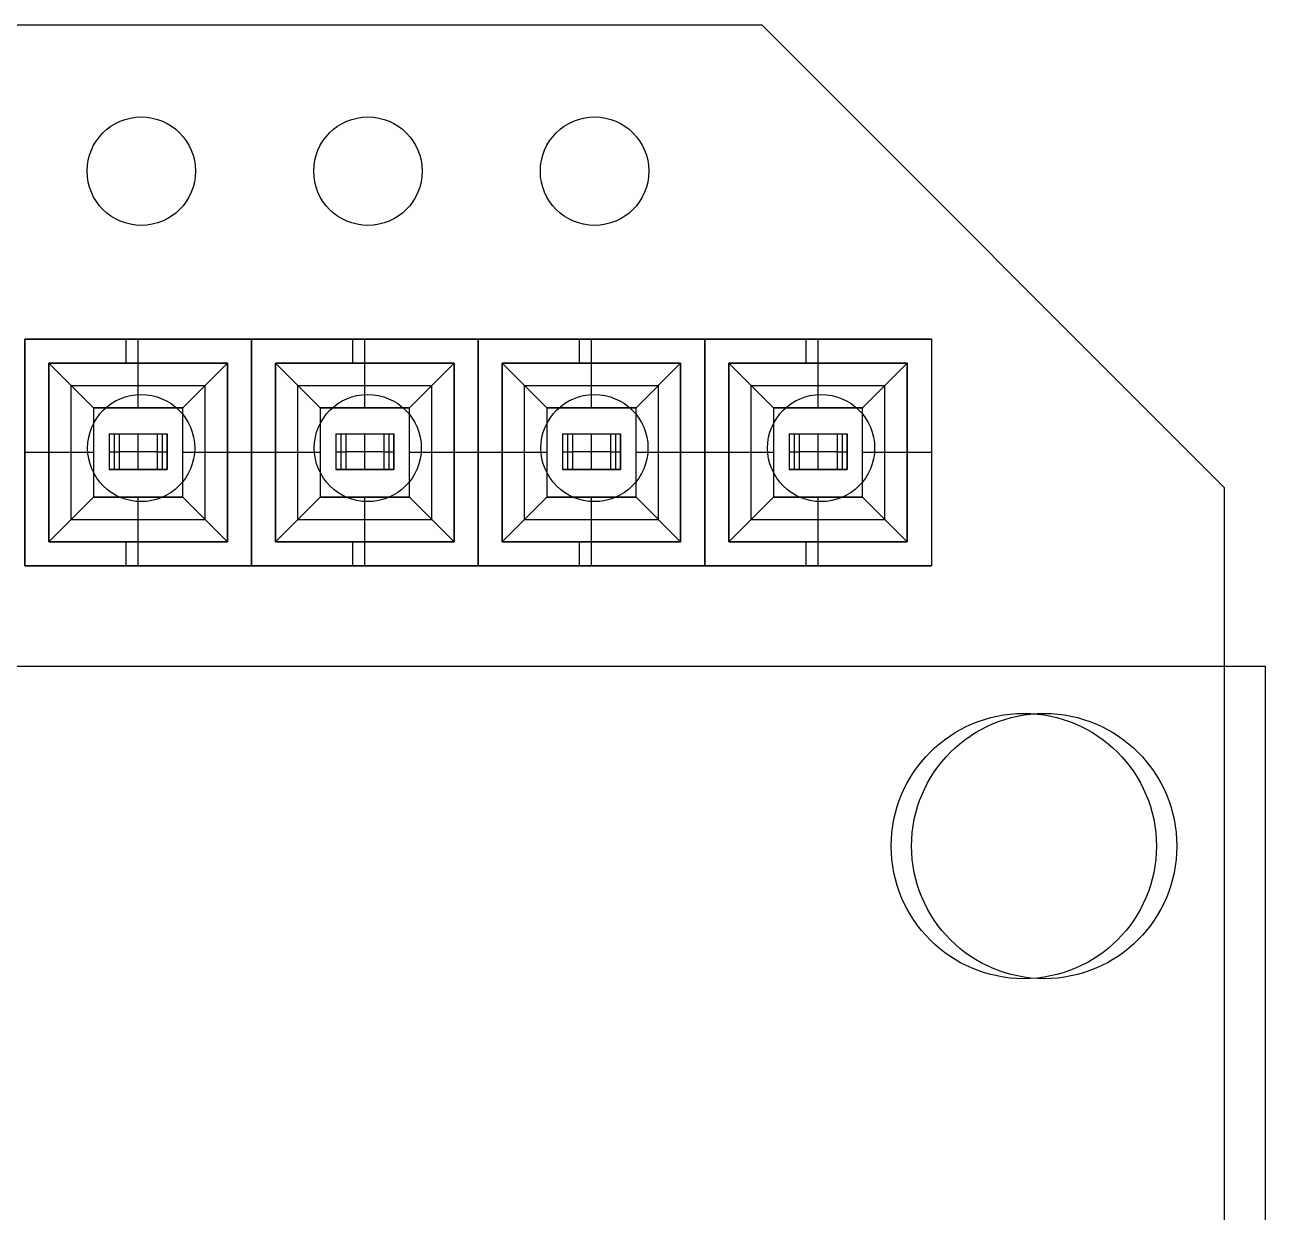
# Model space of a CAD drawing. Extents: x -0.02 to 3.17, y 0 to 2.28.
# Drawn here: x 2.603 to 3.15, y 1.754 to 2.278 of the extents above; entities that cross this region are included whole.
import ezdxf

# ---------------------------------------------------------------- set-up
doc = ezdxf.new("R2010")
doc.units = 0
doc.header["$LTSCALE"] = 0.03937
for name, color, linetype in [('LCDKEYPAD_SHIELD$1602', 3, 'CONTINUOUS'), ('LCDKEYPAD_SHIELD$BOARD', 178, 'CONTINUOUS'), ('LCDKEYPAD_SHIELD$LKS_COMPO', 7, 'CONTINUOUS')]:
    doc.layers.add(name, color=color, linetype=linetype)

msp = doc.modelspace()

# ---------------------------------------------------------------- linework, layer by layer
at = {"layer": 'LCDKEYPAD_SHIELD$1602'}
for p, q in [((-0.01913, 1.99517, 0.16356), (3.15016, 1.99517, 0.16356)), ((-0.01913, 1.99517, 0.10057), (3.15016, 1.99517, 0.10057)), ((3.15016, 1.99517, 0.16356), (3.15016, 1.99517, 0.10057)), ((3.15016, 1.99517, 0.16356), (3.15016, 0.57784, 0.16356)), ((3.15016, 1.99517, 0.10057), (3.15016, 0.57784, 0.10057)), ((3.11116, 1.9158, 0.10057), (3.11116, 1.9158, 0.16356))]:
    msp.add_line(p, q, dxfattribs=at)
for centre in [(3.05266, 1.9158, 0.16356), (3.05266, 1.9158, 0.10057)]:
    msp.add_circle(centre, 0.0585, dxfattribs=at)
at = {"layer": 'LCDKEYPAD_SHIELD$BOARD'}
for p, q in [((-0.01348, 2.278), (2.928, 2.278)), ((-0.01348, 2.278, -0.06), (2.928, 2.278, -0.06)), ((2.928, 2.278), (3.132, 2.074)), ((2.928, 2.278, -0.06), (3.132, 2.074, -0.06)), ((2.928, 2.278), (2.928, 2.278, -0.06)), ((2.65428, 2.18953), (2.65428, 2.18953, -0.06)), ((2.75428, 2.18953), (2.75428, 2.18953, -0.06)), ((2.85428, 2.18953), (2.85428, 2.18953, -0.06)), ((2.67784, 2.09133), (2.67784, 2.09133, -0.06)), ((2.77784, 2.09133), (2.77784, 2.09133, -0.06)), ((2.87784, 2.09133), (2.87784, 2.09133, -0.06)), ((2.97784, 2.09133), (2.97784, 2.09133, -0.06)), ((3.132, 2.074), (3.132, 2.074, -0.06)), ((3.132, 2.074), (3.132, 0.334)), ((3.132, 2.074, -0.06), (3.132, 0.334, -0.06)), ((3.10216, 1.9158), (3.10216, 1.9158, -0.06))]:
    msp.add_line(p, q, dxfattribs=at)
for centre, radius in [((2.65428, 2.21345), 0.02392), ((2.65428, 2.21345, -0.06), 0.02392), ((2.75428, 2.21345), 0.02392), ((2.75428, 2.21345, -0.06), 0.02392), ((2.85428, 2.21345), 0.02392), ((2.85428, 2.21345, -0.06), 0.02392), ((2.65421, 2.09133), 0.02362), ((2.65421, 2.09133, -0.06), 0.02362), ((2.75421, 2.09133), 0.02362), ((2.75421, 2.09133, -0.06), 0.02362), ((2.85421, 2.09133), 0.02362), ((2.85421, 2.09133, -0.06), 0.02362), ((2.95421, 2.09133), 0.02362), ((2.95421, 2.09133, -0.06), 0.02362), ((3.04366, 1.9158), 0.0585), ((3.04366, 1.9158, -0.06), 0.0585)]:
    msp.add_circle(centre, radius, dxfattribs=at)
at = {"layer": 'LCDKEYPAD_SHIELD$LKS_COMPO', "color": 0}
for p, q in [((2.60288, 2.13938, -0.06825), (2.60288, 2.03938, -0.06825)), ((2.70288, 2.13938, -0.06825), (2.60288, 2.13938, -0.06825)), ((2.60288, 2.03938, -0.16825), (2.60288, 2.13938, -0.16825)), ((2.60288, 2.13938, -0.16825), (2.70288, 2.13938, -0.16825)), ((2.60288, 2.13938, -0.06825), (2.60288, 2.13938, -0.16825)), ((2.64746, 2.13938, -0.06825), (2.64746, 2.12875, -0.06825)), ((2.65288, 2.12875, -0.16825), (2.65288, 2.13938, -0.16825)), ((2.65288, 2.13938, -0.06825), (2.65288, 2.13938, -0.16825)), ((2.70288, 2.13938, -0.06825), (2.70288, 2.03938, -0.06825)), ((2.70288, 2.13938, -0.16825), (2.70288, 2.03938, -0.16825)), ((2.70288, 2.13938, -0.16825), (2.70288, 2.13938, -0.06825)), ((2.70288, 2.13938, -0.06825), (2.70288, 2.03938, -0.06825)), ((2.80288, 2.13938, -0.06825), (2.70288, 2.13938, -0.06825)), ((2.70288, 2.03938, -0.16825), (2.70288, 2.13938, -0.16825)), ((2.70288, 2.13938, -0.16825), (2.80288, 2.13938, -0.16825)), ((2.70288, 2.13938, -0.06825), (2.70288, 2.13938, -0.16825)), ((2.74746, 2.13938, -0.06825), (2.74746, 2.12875, -0.06825)), ((2.75288, 2.12875, -0.16825), (2.75288, 2.13938, -0.16825)), ((2.75288, 2.13938, -0.06825), (2.75288, 2.13938, -0.16825)), ((2.80288, 2.13938, -0.06825), (2.80288, 2.03938, -0.06825)), ((2.80288, 2.13938, -0.16825), (2.80288, 2.03938, -0.16825)), ((2.80288, 2.13938, -0.16825), (2.80288, 2.13938, -0.06825)), ((2.80288, 2.13938, -0.06825), (2.80288, 2.03938, -0.06825)), ((2.90288, 2.13938, -0.06825), (2.80288, 2.13938, -0.06825)), ((2.80288, 2.03938, -0.16825), (2.80288, 2.13938, -0.16825)), ((2.80288, 2.13938, -0.16825), (2.90288, 2.13938, -0.16825)), ((2.80288, 2.13938, -0.06825), (2.80288, 2.13938, -0.16825)), ((2.84746, 2.13938, -0.06825), (2.84746, 2.12875, -0.06825)), ((2.85288, 2.12875, -0.16825), (2.85288, 2.13938, -0.16825)), ((2.85288, 2.13938, -0.06825), (2.85288, 2.13938, -0.16825)), ((2.90288, 2.13938, -0.06825), (2.90288, 2.03938, -0.06825)), ((2.90288, 2.13938, -0.16825), (2.90288, 2.03938, -0.16825)), ((2.90288, 2.13938, -0.16825), (2.90288, 2.13938, -0.06825)), ((2.90288, 2.13938, -0.06825), (2.90288, 2.03938, -0.06825)), ((3.00288, 2.13938, -0.06825), (2.90288, 2.13938, -0.06825)), ((2.90288, 2.03938, -0.16825), (2.90288, 2.13938, -0.16825)), ((2.90288, 2.13938, -0.16825), (3.00288, 2.13938, -0.16825)), ((2.90288, 2.13938, -0.06825), (2.90288, 2.13938, -0.16825)), ((2.94746, 2.13938, -0.06825), (2.94746, 2.12875, -0.06825)), ((2.95288, 2.12875, -0.16825), (2.95288, 2.13938, -0.16825)), ((2.95288, 2.13938, -0.06825), (2.95288, 2.13938, -0.16825)), ((3.00288, 2.13938, -0.06825), (3.00288, 2.03938, -0.06825)), ((3.00288, 2.13938, -0.16825), (3.00288, 2.03938, -0.16825)), ((3.00288, 2.13938, -0.16825), (3.00288, 2.13938, -0.06825)), ((2.69225, 2.12875, -0.06825), (2.61351, 2.12875, -0.06825)), ((2.61351, 2.12875, -0.06825), (2.61351, 2.05001, -0.06825)), ((2.61351, 2.05001, -0.16825), (2.61351, 2.12875, -0.16825)), ((2.61351, 2.12875, -0.16825), (2.63319, 2.10907, -0.14857)), ((2.61351, 2.12875, -0.16825), (2.69225, 2.12875, -0.16825)), ((2.69225, 2.12875, -0.12495), (2.61351, 2.12875, -0.12495)), ((2.61351, 2.12875, -0.12495), (2.61351, 2.12875, -0.06825)), ((2.61351, 2.12875, -0.12495), (2.61351, 2.05001, -0.12495)), ((2.65288, 2.10907, -0.14857), (2.65288, 2.12875, -0.16825)), ((2.65288, 2.10907, -0.12495), (2.65288, 2.12875, -0.12495)), ((2.65288, 2.12875, -0.06825), (2.65288, 2.12875, -0.12495)), ((2.67256, 2.10907, -0.14857), (2.69225, 2.12875, -0.16825)), ((2.69225, 2.05001, -0.06825), (2.69225, 2.12875, -0.06825)), ((2.69225, 2.12875, -0.16825), (2.69225, 2.05001, -0.16825)), ((2.69225, 2.05001, -0.12495), (2.69225, 2.12875, -0.12495)), ((2.69225, 2.12875, -0.12495), (2.69225, 2.12875, -0.06825)), ((2.79225, 2.12875, -0.06825), (2.71351, 2.12875, -0.06825)), ((2.71351, 2.12875, -0.06825), (2.71351, 2.05001, -0.06825)), ((2.71351, 2.05001, -0.16825), (2.71351, 2.12875, -0.16825)), ((2.71351, 2.12875, -0.16825), (2.73319, 2.10907, -0.14857)), ((2.71351, 2.12875, -0.16825), (2.79225, 2.12875, -0.16825)), ((2.79225, 2.12875, -0.12495), (2.71351, 2.12875, -0.12495)), ((2.71351, 2.12875, -0.12495), (2.71351, 2.12875, -0.06825)), ((2.71351, 2.12875, -0.12495), (2.71351, 2.05001, -0.12495)), ((2.75288, 2.10907, -0.14857), (2.75288, 2.12875, -0.16825)), ((2.75288, 2.10907, -0.12495), (2.75288, 2.12875, -0.12495)), ((2.75288, 2.12875, -0.06825), (2.75288, 2.12875, -0.12495)), ((2.77256, 2.10907, -0.14857), (2.79225, 2.12875, -0.16825)), ((2.79225, 2.05001, -0.06825), (2.79225, 2.12875, -0.06825)), ((2.79225, 2.12875, -0.16825), (2.79225, 2.05001, -0.16825)), ((2.79225, 2.05001, -0.12495), (2.79225, 2.12875, -0.12495)), ((2.79225, 2.12875, -0.12495), (2.79225, 2.12875, -0.06825)), ((2.89225, 2.12875, -0.06825), (2.81351, 2.12875, -0.06825)), ((2.81351, 2.12875, -0.06825), (2.81351, 2.05001, -0.06825)), ((2.81351, 2.05001, -0.16825), (2.81351, 2.12875, -0.16825)), ((2.81351, 2.12875, -0.16825), (2.83319, 2.10907, -0.14857)), ((2.81351, 2.12875, -0.16825), (2.89225, 2.12875, -0.16825)), ((2.89225, 2.12875, -0.12495), (2.81351, 2.12875, -0.12495)), ((2.81351, 2.12875, -0.12495), (2.81351, 2.12875, -0.06825)), ((2.81351, 2.12875, -0.12495), (2.81351, 2.05001, -0.12495)), ((2.85288, 2.10907, -0.14857), (2.85288, 2.12875, -0.16825)), ((2.85288, 2.10907, -0.12495), (2.85288, 2.12875, -0.12495)), ((2.85288, 2.12875, -0.06825), (2.85288, 2.12875, -0.12495)), ((2.87256, 2.10907, -0.14857), (2.89225, 2.12875, -0.16825)), ((2.89225, 2.05001, -0.06825), (2.89225, 2.12875, -0.06825)), ((2.89225, 2.12875, -0.16825), (2.89225, 2.05001, -0.16825)), ((2.89225, 2.05001, -0.12495), (2.89225, 2.12875, -0.12495)), ((2.89225, 2.12875, -0.12495), (2.89225, 2.12875, -0.06825)), ((2.99225, 2.12875, -0.06825), (2.91351, 2.12875, -0.06825)), ((2.91351, 2.12875, -0.06825), (2.91351, 2.05001, -0.06825)), ((2.91351, 2.05001, -0.16825), (2.91351, 2.12875, -0.16825)), ((2.91351, 2.12875, -0.16825), (2.93319, 2.10907, -0.14857)), ((2.91351, 2.12875, -0.16825), (2.99225, 2.12875, -0.16825)), ((2.99225, 2.12875, -0.12495), (2.91351, 2.12875, -0.12495)), ((2.91351, 2.12875, -0.12495), (2.91351, 2.12875, -0.06825)), ((2.91351, 2.12875, -0.12495), (2.91351, 2.05001, -0.12495)), ((2.95288, 2.10907, -0.14857), (2.95288, 2.12875, -0.16825)), ((2.95288, 2.10907, -0.12495), (2.95288, 2.12875, -0.12495)), ((2.95288, 2.12875, -0.06825), (2.95288, 2.12875, -0.12495)), ((2.97256, 2.10907, -0.14857), (2.99225, 2.12875, -0.16825)), ((2.99225, 2.05001, -0.06825), (2.99225, 2.12875, -0.06825)), ((2.99225, 2.12875, -0.16825), (2.99225, 2.05001, -0.16825)), ((2.99225, 2.05001, -0.12495), (2.99225, 2.12875, -0.12495)), ((2.99225, 2.12875, -0.12495), (2.99225, 2.12875, -0.06825)), ((2.62335, 2.05985, -0.15841), (2.62335, 2.11891, -0.15841)), ((2.62335, 2.11891, -0.15841), (2.68241, 2.11891, -0.15841)), ((2.68241, 2.05985, -0.15841), (2.68241, 2.11891, -0.15841)), ((2.72335, 2.05985, -0.15841), (2.72335, 2.11891, -0.15841)), ((2.72335, 2.11891, -0.15841), (2.78241, 2.11891, -0.15841)), ((2.78241, 2.05985, -0.15841), (2.78241, 2.11891, -0.15841)), ((2.82335, 2.05985, -0.15841), (2.82335, 2.11891, -0.15841)), ((2.82335, 2.11891, -0.15841), (2.88241, 2.11891, -0.15841)), ((2.88241, 2.05985, -0.15841), (2.88241, 2.11891, -0.15841)), ((2.92335, 2.05985, -0.15841), (2.92335, 2.11891, -0.15841)), ((2.92335, 2.11891, -0.15841), (2.98241, 2.11891, -0.15841)), ((2.98241, 2.05985, -0.15841), (2.98241, 2.11891, -0.15841)), ((2.63319, 2.10907, -0.14857), (2.63319, 2.0697, -0.14857)), ((2.63319, 2.10907, -0.14857), (2.67256, 2.10907, -0.14857)), ((2.67256, 2.10907, -0.12495), (2.63319, 2.10907, -0.12495)), ((2.63319, 2.10907, -0.12495), (2.63319, 2.10907, -0.14857)), ((2.63319, 2.10907, -0.12495), (2.63319, 2.0697, -0.12495)), ((2.67256, 2.10907, -0.13676), (2.63319, 2.10907, -0.13676)), ((2.63319, 2.10907, -0.13676), (2.63319, 2.0697, -0.13676)), ((2.65288, 2.10907, -0.14857), (2.65288, 2.10907, -0.12495)), ((2.67256, 2.0697, -0.14857), (2.67256, 2.10907, -0.14857)), ((2.67256, 2.10907, -0.14857), (2.67256, 2.10907, -0.12495)), ((2.67256, 2.0697, -0.12495), (2.67256, 2.10907, -0.12495)), ((2.67256, 2.0697, -0.13676), (2.67256, 2.10907, -0.13676)), ((2.73319, 2.10907, -0.14857), (2.73319, 2.0697, -0.14857)), ((2.73319, 2.10907, -0.14857), (2.77256, 2.10907, -0.14857)), ((2.77256, 2.10907, -0.12495), (2.73319, 2.10907, -0.12495)), ((2.73319, 2.10907, -0.12495), (2.73319, 2.10907, -0.14857)), ((2.73319, 2.10907, -0.12495), (2.73319, 2.0697, -0.12495)), ((2.77256, 2.10907, -0.13676), (2.73319, 2.10907, -0.13676)), ((2.73319, 2.10907, -0.13676), (2.73319, 2.0697, -0.13676)), ((2.75288, 2.10907, -0.14857), (2.75288, 2.10907, -0.12495)), ((2.77256, 2.0697, -0.14857), (2.77256, 2.10907, -0.14857)), ((2.77256, 2.10907, -0.14857), (2.77256, 2.10907, -0.12495)), ((2.77256, 2.0697, -0.12495), (2.77256, 2.10907, -0.12495)), ((2.77256, 2.0697, -0.13676), (2.77256, 2.10907, -0.13676)), ((2.83319, 2.10907, -0.14857), (2.83319, 2.0697, -0.14857)), ((2.83319, 2.10907, -0.14857), (2.87256, 2.10907, -0.14857)), ((2.87256, 2.10907, -0.12495), (2.83319, 2.10907, -0.12495)), ((2.83319, 2.10907, -0.12495), (2.83319, 2.10907, -0.14857)), ((2.83319, 2.10907, -0.12495), (2.83319, 2.0697, -0.12495)), ((2.87256, 2.10907, -0.13676), (2.83319, 2.10907, -0.13676)), ((2.83319, 2.10907, -0.13676), (2.83319, 2.0697, -0.13676)), ((2.85288, 2.10907, -0.14857), (2.85288, 2.10907, -0.12495)), ((2.87256, 2.0697, -0.14857), (2.87256, 2.10907, -0.14857)), ((2.87256, 2.10907, -0.14857), (2.87256, 2.10907, -0.12495)), ((2.87256, 2.0697, -0.12495), (2.87256, 2.10907, -0.12495)), ((2.87256, 2.0697, -0.13676), (2.87256, 2.10907, -0.13676)), ((2.93319, 2.10907, -0.14857), (2.93319, 2.0697, -0.14857)), ((2.93319, 2.10907, -0.14857), (2.97256, 2.10907, -0.14857)), ((2.97256, 2.10907, -0.12495), (2.93319, 2.10907, -0.12495)), ((2.93319, 2.10907, -0.12495), (2.93319, 2.10907, -0.14857)), ((2.93319, 2.10907, -0.12495), (2.93319, 2.0697, -0.12495)), ((2.97256, 2.10907, -0.13676), (2.93319, 2.10907, -0.13676)), ((2.93319, 2.10907, -0.13676), (2.93319, 2.0697, -0.13676)), ((2.95288, 2.10907, -0.14857), (2.95288, 2.10907, -0.12495)), ((2.97256, 2.0697, -0.14857), (2.97256, 2.10907, -0.14857)), ((2.97256, 2.10907, -0.14857), (2.97256, 2.10907, -0.12495)), ((2.97256, 2.0697, -0.12495), (2.97256, 2.10907, -0.12495)), ((2.97256, 2.0697, -0.13676), (2.97256, 2.10907, -0.13676)), ((2.61351, 2.08938, -0.16825), (2.60288, 2.08938, -0.16825)), ((2.60288, 2.08938, -0.06825), (2.60288, 2.08938, -0.16825)), ((2.63319, 2.08938, -0.14857), (2.61351, 2.08938, -0.16825)), ((2.63319, 2.08938, -0.12495), (2.61351, 2.08938, -0.12495)), ((2.61351, 2.08938, -0.06825), (2.61351, 2.08938, -0.12495)), ((2.63319, 2.08938, -0.12495), (2.63319, 2.08938, -0.14857)), ((2.69225, 2.08938, -0.16825), (2.67256, 2.08938, -0.14857)), ((2.67256, 2.08938, -0.12495), (2.67256, 2.08938, -0.14857)), ((2.69225, 2.08938, -0.12495), (2.67256, 2.08938, -0.12495)), ((2.70288, 2.08938, -0.16825), (2.69225, 2.08938, -0.16825)), ((2.69225, 2.08938, -0.06825), (2.69225, 2.08938, -0.12495)), ((2.70288, 2.08938, -0.06825), (2.70288, 2.08938, -0.16825)), ((2.71351, 2.08938, -0.16825), (2.70288, 2.08938, -0.16825)), ((2.70288, 2.08938, -0.06825), (2.70288, 2.08938, -0.16825)), ((2.73319, 2.08938, -0.14857), (2.71351, 2.08938, -0.16825)), ((2.73319, 2.08938, -0.12495), (2.71351, 2.08938, -0.12495)), ((2.71351, 2.08938, -0.06825), (2.71351, 2.08938, -0.12495)), ((2.73319, 2.08938, -0.12495), (2.73319, 2.08938, -0.14857)), ((2.79225, 2.08938, -0.16825), (2.77256, 2.08938, -0.14857)), ((2.77256, 2.08938, -0.12495), (2.77256, 2.08938, -0.14857)), ((2.79225, 2.08938, -0.12495), (2.77256, 2.08938, -0.12495)), ((2.80288, 2.08938, -0.16825), (2.79225, 2.08938, -0.16825)), ((2.79225, 2.08938, -0.06825), (2.79225, 2.08938, -0.12495)), ((2.80288, 2.08938, -0.06825), (2.80288, 2.08938, -0.16825)), ((2.81351, 2.08938, -0.16825), (2.80288, 2.08938, -0.16825)), ((2.80288, 2.08938, -0.06825), (2.80288, 2.08938, -0.16825)), ((2.83319, 2.08938, -0.14857), (2.81351, 2.08938, -0.16825)), ((2.83319, 2.08938, -0.12495), (2.81351, 2.08938, -0.12495)), ((2.81351, 2.08938, -0.06825), (2.81351, 2.08938, -0.12495)), ((2.83319, 2.08938, -0.12495), (2.83319, 2.08938, -0.14857)), ((2.89225, 2.08938, -0.16825), (2.87256, 2.08938, -0.14857)), ((2.87256, 2.08938, -0.12495), (2.87256, 2.08938, -0.14857)), ((2.89225, 2.08938, -0.12495), (2.87256, 2.08938, -0.12495)), ((2.90288, 2.08938, -0.16825), (2.89225, 2.08938, -0.16825)), ((2.89225, 2.08938, -0.06825), (2.89225, 2.08938, -0.12495)), ((2.90288, 2.08938, -0.06825), (2.90288, 2.08938, -0.16825)), ((2.91351, 2.08938, -0.16825), (2.90288, 2.08938, -0.16825)), ((2.90288, 2.08938, -0.06825), (2.90288, 2.08938, -0.16825)), ((2.93319, 2.08938, -0.14857), (2.91351, 2.08938, -0.16825)), ((2.93319, 2.08938, -0.12495), (2.91351, 2.08938, -0.12495)), ((2.91351, 2.08938, -0.06825), (2.91351, 2.08938, -0.12495)), ((2.93319, 2.08938, -0.12495), (2.93319, 2.08938, -0.14857)), ((2.99225, 2.08938, -0.16825), (2.97256, 2.08938, -0.14857)), ((2.97256, 2.08938, -0.12495), (2.97256, 2.08938, -0.14857)), ((2.99225, 2.08938, -0.12495), (2.97256, 2.08938, -0.12495)), ((3.00288, 2.08938, -0.16825), (2.99225, 2.08938, -0.16825)), ((2.99225, 2.08938, -0.06825), (2.99225, 2.08938, -0.12495)), ((3.00288, 2.08938, -0.06825), (3.00288, 2.08938, -0.16825)), ((2.61351, 2.05001, -0.16825), (2.63319, 2.0697, -0.14857)), ((2.63319, 2.0697, -0.14857), (2.67256, 2.0697, -0.14857)), ((2.63319, 2.0697, -0.12495), (2.67256, 2.0697, -0.12495)), ((2.63319, 2.0697, -0.12495), (2.63319, 2.0697, -0.14857)), ((2.67256, 2.0697, -0.13676), (2.63319, 2.0697, -0.13676)), ((2.65288, 2.05001, -0.16825), (2.65288, 2.0697, -0.14857)), ((2.65288, 2.05001, -0.12495), (2.65288, 2.0697, -0.12495)), ((2.65288, 2.0697, -0.12495), (2.65288, 2.0697, -0.14857)), ((2.69225, 2.05001, -0.16825), (2.67256, 2.0697, -0.14857)), ((2.67256, 2.0697, -0.14857), (2.67256, 2.0697, -0.12495)), ((2.71351, 2.05001, -0.16825), (2.73319, 2.0697, -0.14857)), ((2.73319, 2.0697, -0.14857), (2.77256, 2.0697, -0.14857)), ((2.73319, 2.0697, -0.12495), (2.77256, 2.0697, -0.12495)), ((2.73319, 2.0697, -0.12495), (2.73319, 2.0697, -0.14857)), ((2.77256, 2.0697, -0.13676), (2.73319, 2.0697, -0.13676)), ((2.75288, 2.05001, -0.16825), (2.75288, 2.0697, -0.14857)), ((2.75288, 2.05001, -0.12495), (2.75288, 2.0697, -0.12495)), ((2.75288, 2.0697, -0.12495), (2.75288, 2.0697, -0.14857)), ((2.79225, 2.05001, -0.16825), (2.77256, 2.0697, -0.14857)), ((2.77256, 2.0697, -0.14857), (2.77256, 2.0697, -0.12495)), ((2.81351, 2.05001, -0.16825), (2.83319, 2.0697, -0.14857)), ((2.83319, 2.0697, -0.14857), (2.87256, 2.0697, -0.14857)), ((2.83319, 2.0697, -0.12495), (2.87256, 2.0697, -0.12495)), ((2.83319, 2.0697, -0.12495), (2.83319, 2.0697, -0.14857)), ((2.87256, 2.0697, -0.13676), (2.83319, 2.0697, -0.13676)), ((2.85288, 2.05001, -0.16825), (2.85288, 2.0697, -0.14857)), ((2.85288, 2.05001, -0.12495), (2.85288, 2.0697, -0.12495)), ((2.85288, 2.0697, -0.12495), (2.85288, 2.0697, -0.14857)), ((2.89225, 2.05001, -0.16825), (2.87256, 2.0697, -0.14857)), ((2.87256, 2.0697, -0.14857), (2.87256, 2.0697, -0.12495)), ((2.91351, 2.05001, -0.16825), (2.93319, 2.0697, -0.14857)), ((2.93319, 2.0697, -0.14857), (2.97256, 2.0697, -0.14857)), ((2.93319, 2.0697, -0.12495), (2.97256, 2.0697, -0.12495)), ((2.93319, 2.0697, -0.12495), (2.93319, 2.0697, -0.14857)), ((2.97256, 2.0697, -0.13676), (2.93319, 2.0697, -0.13676)), ((2.95288, 2.05001, -0.16825), (2.95288, 2.0697, -0.14857)), ((2.95288, 2.05001, -0.12495), (2.95288, 2.0697, -0.12495)), ((2.95288, 2.0697, -0.12495), (2.95288, 2.0697, -0.14857)), ((2.99225, 2.05001, -0.16825), (2.97256, 2.0697, -0.14857)), ((2.97256, 2.0697, -0.14857), (2.97256, 2.0697, -0.12495)), ((2.62335, 2.05985, -0.15841), (2.68241, 2.05985, -0.15841)), ((2.72335, 2.05985, -0.15841), (2.78241, 2.05985, -0.15841)), ((2.82335, 2.05985, -0.15841), (2.88241, 2.05985, -0.15841)), ((2.92335, 2.05985, -0.15841), (2.98241, 2.05985, -0.15841)), ((2.61351, 2.05001, -0.06825), (2.69225, 2.05001, -0.06825)), ((2.69225, 2.05001, -0.16825), (2.61351, 2.05001, -0.16825)), ((2.61351, 2.05001, -0.12495), (2.69225, 2.05001, -0.12495)), ((2.61351, 2.05001, -0.06825), (2.61351, 2.05001, -0.12495)), ((2.64746, 2.05001, -0.06825), (2.64746, 2.03938, -0.06825)), ((2.65288, 2.03938, -0.16825), (2.65288, 2.05001, -0.16825)), ((2.65288, 2.05001, -0.12495), (2.65288, 2.05001, -0.06825)), ((2.69225, 2.05001, -0.12495), (2.69225, 2.05001, -0.06825)), ((2.71351, 2.05001, -0.06825), (2.79225, 2.05001, -0.06825)), ((2.79225, 2.05001, -0.16825), (2.71351, 2.05001, -0.16825)), ((2.71351, 2.05001, -0.12495), (2.79225, 2.05001, -0.12495)), ((2.71351, 2.05001, -0.06825), (2.71351, 2.05001, -0.12495)), ((2.74746, 2.05001, -0.06825), (2.74746, 2.03938, -0.06825)), ((2.75288, 2.03938, -0.16825), (2.75288, 2.05001, -0.16825)), ((2.75288, 2.05001, -0.12495), (2.75288, 2.05001, -0.06825)), ((2.79225, 2.05001, -0.12495), (2.79225, 2.05001, -0.06825)), ((2.81351, 2.05001, -0.06825), (2.89225, 2.05001, -0.06825)), ((2.89225, 2.05001, -0.16825), (2.81351, 2.05001, -0.16825)), ((2.81351, 2.05001, -0.12495), (2.89225, 2.05001, -0.12495)), ((2.81351, 2.05001, -0.06825), (2.81351, 2.05001, -0.12495)), ((2.84746, 2.05001, -0.06825), (2.84746, 2.03938, -0.06825)), ((2.85288, 2.03938, -0.16825), (2.85288, 2.05001, -0.16825)), ((2.85288, 2.05001, -0.12495), (2.85288, 2.05001, -0.06825)), ((2.89225, 2.05001, -0.12495), (2.89225, 2.05001, -0.06825)), ((2.91351, 2.05001, -0.06825), (2.99225, 2.05001, -0.06825)), ((2.99225, 2.05001, -0.16825), (2.91351, 2.05001, -0.16825)), ((2.91351, 2.05001, -0.12495), (2.99225, 2.05001, -0.12495)), ((2.91351, 2.05001, -0.06825), (2.91351, 2.05001, -0.12495)), ((2.94746, 2.05001, -0.06825), (2.94746, 2.03938, -0.06825)), ((2.95288, 2.03938, -0.16825), (2.95288, 2.05001, -0.16825)), ((2.95288, 2.05001, -0.12495), (2.95288, 2.05001, -0.06825)), ((2.99225, 2.05001, -0.12495), (2.99225, 2.05001, -0.06825)), ((2.60288, 2.03938, -0.06825), (2.70288, 2.03938, -0.06825)), ((2.70288, 2.03938, -0.16825), (2.60288, 2.03938, -0.16825)), ((2.60288, 2.03938, -0.06825), (2.60288, 2.03938, -0.16825)), ((2.65288, 2.03938, -0.16825), (2.65288, 2.03938, -0.06825)), ((2.70288, 2.03938, -0.06825), (2.70288, 2.03938, -0.16825)), ((2.70288, 2.03938, -0.06825), (2.80288, 2.03938, -0.06825)), ((2.80288, 2.03938, -0.16825), (2.70288, 2.03938, -0.16825)), ((2.70288, 2.03938, -0.06825), (2.70288, 2.03938, -0.16825)), ((2.75288, 2.03938, -0.16825), (2.75288, 2.03938, -0.06825)), ((2.80288, 2.03938, -0.06825), (2.80288, 2.03938, -0.16825)), ((2.80288, 2.03938, -0.06825), (2.90288, 2.03938, -0.06825)), ((2.90288, 2.03938, -0.16825), (2.80288, 2.03938, -0.16825)), ((2.80288, 2.03938, -0.06825), (2.80288, 2.03938, -0.16825)), ((2.85288, 2.03938, -0.16825), (2.85288, 2.03938, -0.06825)), ((2.90288, 2.03938, -0.06825), (2.90288, 2.03938, -0.16825)), ((2.90288, 2.03938, -0.06825), (3.00288, 2.03938, -0.06825)), ((3.00288, 2.03938, -0.16825), (2.90288, 2.03938, -0.16825)), ((2.90288, 2.03938, -0.06825), (2.90288, 2.03938, -0.16825)), ((2.95288, 2.03938, -0.16825), (2.95288, 2.03938, -0.06825)), ((3.00288, 2.03938, -0.06825), (3.00288, 2.03938, -0.16825))]:
    msp.add_line(p, q, dxfattribs=at)
at = {"layer": 'LCDKEYPAD_SHIELD$LKS_COMPO', "color": 9}
for p, q in [((2.64011, 2.09761, 0.05548), (2.64011, 2.08186, 0.05548)), ((2.64011, 2.09761, 0.05548), (2.64011, 2.09761, -0.36025)), ((2.64011, 2.09761, -0.36025), (2.64011, 2.08186, -0.36025)), ((2.64011, 2.09761, -0.36025), (2.64449, 2.09761, -0.39128)), ((2.64011, 2.09761, 0.05548), (2.66565, 2.09761, 0.05548)), ((2.64011, 2.09761, -0.15239), (2.64011, 2.08186, -0.15239)), ((2.64011, 2.09761, -0.02815), (2.66565, 2.09761, -0.02815)), ((2.6423, 2.09761, -0.37577), (2.6423, 2.08186, -0.37577)), ((2.64449, 2.09761, -0.39128), (2.64449, 2.08186, -0.39128)), ((2.64449, 2.09761, -0.39128), (2.66127, 2.09761, -0.39128)), ((2.65288, 2.08186, -0.39128), (2.65288, 2.09761, -0.39128)), ((2.65288, 2.09761, 0.05548), (2.65288, 2.09761, -0.39128)), ((2.66127, 2.09761, -0.39128), (2.66127, 2.08186, -0.39128)), ((2.66127, 2.09761, -0.39128), (2.66565, 2.09761, -0.36025)), ((2.66346, 2.09761, -0.37577), (2.66346, 2.08186, -0.37577)), ((2.66565, 2.09761, -0.36025), (2.66565, 2.08186, -0.36025)), ((2.66565, 2.09761, -0.36025), (2.66565, 2.09761, 0.05548)), ((2.66565, 2.09761, 0.05548), (2.66565, 2.08186, 0.05548)), ((2.66565, 2.08186, -0.15239), (2.66565, 2.09761, -0.15239)), ((2.74011, 2.09761, 0.05548), (2.74011, 2.08186, 0.05548)), ((2.74011, 2.09761, 0.05548), (2.74011, 2.09761, -0.36025)), ((2.74011, 2.09761, -0.36025), (2.74011, 2.08186, -0.36025)), ((2.74011, 2.09761, -0.36025), (2.74449, 2.09761, -0.39128)), ((2.74011, 2.09761, 0.05548), (2.76565, 2.09761, 0.05548)), ((2.74011, 2.09761, -0.15239), (2.74011, 2.08186, -0.15239)), ((2.74011, 2.09761, -0.02815), (2.76565, 2.09761, -0.02815)), ((2.7423, 2.09761, -0.37577), (2.7423, 2.08186, -0.37577)), ((2.74449, 2.09761, -0.39128), (2.74449, 2.08186, -0.39128)), ((2.74449, 2.09761, -0.39128), (2.76127, 2.09761, -0.39128)), ((2.75288, 2.08186, -0.39128), (2.75288, 2.09761, -0.39128)), ((2.75288, 2.09761, 0.05548), (2.75288, 2.09761, -0.39128)), ((2.76127, 2.09761, -0.39128), (2.76127, 2.08186, -0.39128)), ((2.76127, 2.09761, -0.39128), (2.76565, 2.09761, -0.36025)), ((2.76346, 2.09761, -0.37577), (2.76346, 2.08186, -0.37577)), ((2.76565, 2.09761, -0.36025), (2.76565, 2.08186, -0.36025)), ((2.76565, 2.09761, -0.36025), (2.76565, 2.09761, 0.05548)), ((2.76565, 2.09761, 0.05548), (2.76565, 2.08186, 0.05548)), ((2.76565, 2.08186, -0.15239), (2.76565, 2.09761, -0.15239)), ((2.84011, 2.09761, 0.05548), (2.84011, 2.08186, 0.05548)), ((2.84011, 2.09761, 0.05548), (2.84011, 2.09761, -0.36025)), ((2.84011, 2.09761, -0.36025), (2.84011, 2.08186, -0.36025)), ((2.84011, 2.09761, -0.36025), (2.84449, 2.09761, -0.39128)), ((2.84011, 2.09761, 0.05548), (2.86565, 2.09761, 0.05548)), ((2.84011, 2.09761, -0.15239), (2.84011, 2.08186, -0.15239)), ((2.84011, 2.09761, -0.02815), (2.86565, 2.09761, -0.02815)), ((2.8423, 2.09761, -0.37577), (2.8423, 2.08186, -0.37577)), ((2.84449, 2.09761, -0.39128), (2.84449, 2.08186, -0.39128)), ((2.84449, 2.09761, -0.39128), (2.86127, 2.09761, -0.39128)), ((2.85288, 2.08186, -0.39128), (2.85288, 2.09761, -0.39128)), ((2.85288, 2.09761, 0.05548), (2.85288, 2.09761, -0.39128)), ((2.86127, 2.09761, -0.39128), (2.86127, 2.08186, -0.39128)), ((2.86127, 2.09761, -0.39128), (2.86565, 2.09761, -0.36025)), ((2.86346, 2.09761, -0.37577), (2.86346, 2.08186, -0.37577)), ((2.86565, 2.09761, -0.36025), (2.86565, 2.08186, -0.36025)), ((2.86565, 2.09761, -0.36025), (2.86565, 2.09761, 0.05548)), ((2.86565, 2.09761, 0.05548), (2.86565, 2.08186, 0.05548)), ((2.86565, 2.08186, -0.15239), (2.86565, 2.09761, -0.15239)), ((2.94011, 2.09761, 0.05548), (2.94011, 2.08186, 0.05548)), ((2.94011, 2.09761, 0.05548), (2.94011, 2.09761, -0.36025)), ((2.94011, 2.09761, -0.36025), (2.94011, 2.08186, -0.36025)), ((2.94011, 2.09761, -0.36025), (2.94449, 2.09761, -0.39128)), ((2.94011, 2.09761, 0.05548), (2.96565, 2.09761, 0.05548)), ((2.94011, 2.09761, -0.15239), (2.94011, 2.08186, -0.15239)), ((2.94011, 2.09761, -0.02815), (2.96565, 2.09761, -0.02815)), ((2.9423, 2.09761, -0.37577), (2.9423, 2.08186, -0.37577)), ((2.94449, 2.09761, -0.39128), (2.94449, 2.08186, -0.39128)), ((2.94449, 2.09761, -0.39128), (2.96127, 2.09761, -0.39128)), ((2.95288, 2.08186, -0.39128), (2.95288, 2.09761, -0.39128)), ((2.95288, 2.09761, 0.05548), (2.95288, 2.09761, -0.39128)), ((2.96127, 2.09761, -0.39128), (2.96127, 2.08186, -0.39128)), ((2.96127, 2.09761, -0.39128), (2.96565, 2.09761, -0.36025)), ((2.96346, 2.09761, -0.37577), (2.96346, 2.08186, -0.37577)), ((2.96565, 2.09761, -0.36025), (2.96565, 2.08186, -0.36025)), ((2.96565, 2.09761, -0.36025), (2.96565, 2.09761, 0.05548)), ((2.96565, 2.09761, 0.05548), (2.96565, 2.08186, 0.05548)), ((2.96565, 2.08186, -0.15239), (2.96565, 2.09761, -0.15239)), ((2.64011, 2.08973, -0.36025), (2.64011, 2.08973, 0.05548)), ((2.64011, 2.08973, -0.36025), (2.64449, 2.08973, -0.39128)), ((2.66127, 2.08973, -0.39128), (2.64449, 2.08973, -0.39128)), ((2.66127, 2.08973, -0.39128), (2.66565, 2.08973, -0.36025)), ((2.66565, 2.08973, -0.36025), (2.66565, 2.08973, 0.05548)), ((2.74011, 2.08973, -0.36025), (2.74011, 2.08973, 0.05548)), ((2.74011, 2.08973, -0.36025), (2.74449, 2.08973, -0.39128)), ((2.76127, 2.08973, -0.39128), (2.74449, 2.08973, -0.39128)), ((2.76127, 2.08973, -0.39128), (2.76565, 2.08973, -0.36025)), ((2.76565, 2.08973, -0.36025), (2.76565, 2.08973, 0.05548)), ((2.84011, 2.08973, -0.36025), (2.84011, 2.08973, 0.05548)), ((2.84011, 2.08973, -0.36025), (2.84449, 2.08973, -0.39128)), ((2.86127, 2.08973, -0.39128), (2.84449, 2.08973, -0.39128)), ((2.86127, 2.08973, -0.39128), (2.86565, 2.08973, -0.36025)), ((2.86565, 2.08973, -0.36025), (2.86565, 2.08973, 0.05548)), ((2.94011, 2.08973, -0.36025), (2.94011, 2.08973, 0.05548)), ((2.94011, 2.08973, -0.36025), (2.94449, 2.08973, -0.39128)), ((2.96127, 2.08973, -0.39128), (2.94449, 2.08973, -0.39128)), ((2.96127, 2.08973, -0.39128), (2.96565, 2.08973, -0.36025)), ((2.96565, 2.08973, -0.36025), (2.96565, 2.08973, 0.05548)), ((2.64011, 2.08186, -0.36025), (2.64011, 2.08186, 0.05548)), ((2.64449, 2.08186, -0.39128), (2.64011, 2.08186, -0.36025)), ((2.64011, 2.08186, 0.05548), (2.66565, 2.08186, 0.05548)), ((2.64011, 2.08186, -0.02815), (2.66565, 2.08186, -0.02815)), ((2.66127, 2.08186, -0.39128), (2.64449, 2.08186, -0.39128)), ((2.65288, 2.08186, 0.05548), (2.65288, 2.08186, -0.39128)), ((2.66565, 2.08186, -0.36025), (2.66127, 2.08186, -0.39128)), ((2.66565, 2.08186, 0.05548), (2.66565, 2.08186, -0.36025)), ((2.74011, 2.08186, -0.36025), (2.74011, 2.08186, 0.05548)), ((2.74449, 2.08186, -0.39128), (2.74011, 2.08186, -0.36025)), ((2.74011, 2.08186, 0.05548), (2.76565, 2.08186, 0.05548)), ((2.74011, 2.08186, -0.02815), (2.76565, 2.08186, -0.02815)), ((2.76127, 2.08186, -0.39128), (2.74449, 2.08186, -0.39128)), ((2.75288, 2.08186, 0.05548), (2.75288, 2.08186, -0.39128)), ((2.76565, 2.08186, -0.36025), (2.76127, 2.08186, -0.39128)), ((2.76565, 2.08186, 0.05548), (2.76565, 2.08186, -0.36025)), ((2.84011, 2.08186, -0.36025), (2.84011, 2.08186, 0.05548)), ((2.84449, 2.08186, -0.39128), (2.84011, 2.08186, -0.36025)), ((2.84011, 2.08186, 0.05548), (2.86565, 2.08186, 0.05548)), ((2.84011, 2.08186, -0.02815), (2.86565, 2.08186, -0.02815)), ((2.86127, 2.08186, -0.39128), (2.84449, 2.08186, -0.39128)), ((2.85288, 2.08186, 0.05548), (2.85288, 2.08186, -0.39128)), ((2.86565, 2.08186, -0.36025), (2.86127, 2.08186, -0.39128)), ((2.86565, 2.08186, 0.05548), (2.86565, 2.08186, -0.36025)), ((2.94011, 2.08186, -0.36025), (2.94011, 2.08186, 0.05548)), ((2.94449, 2.08186, -0.39128), (2.94011, 2.08186, -0.36025)), ((2.94011, 2.08186, 0.05548), (2.96565, 2.08186, 0.05548)), ((2.94011, 2.08186, -0.02815), (2.96565, 2.08186, -0.02815)), ((2.96127, 2.08186, -0.39128), (2.94449, 2.08186, -0.39128)), ((2.95288, 2.08186, 0.05548), (2.95288, 2.08186, -0.39128)), ((2.96565, 2.08186, -0.36025), (2.96127, 2.08186, -0.39128)), ((2.96565, 2.08186, 0.05548), (2.96565, 2.08186, -0.36025))]:
    msp.add_line(p, q, dxfattribs=at)

doc.saveas('drawing.dxf')
